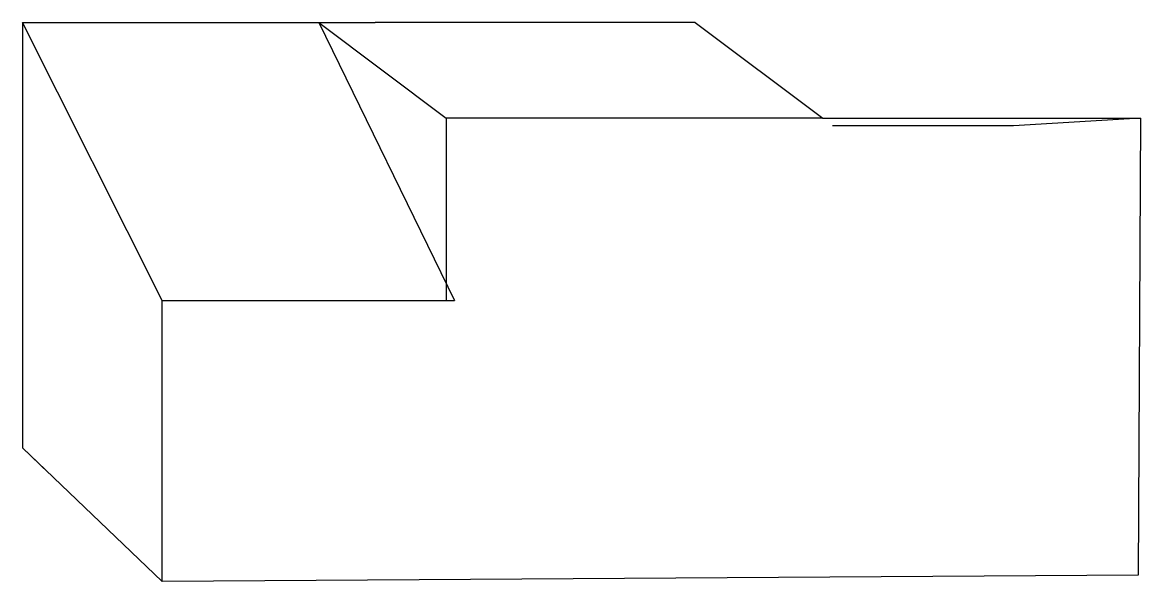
# Model space of a CAD drawing. Header units: millimetres. Extents: x 1498 to 3506, y 997 to 2000.
import ezdxf

# ---------------------------------------------------------------- set-up
doc = ezdxf.new("R2010")
doc.units = ezdxf.units.MM

msp = doc.modelspace()

# ---------------------------------------------------------------- linework, layer by layer
for p, q in [((1749, 1501.4), (1497.8, 2000.4, -17594.3)), ((1497.8, 2000.4, -17594.3), (1497.8, 1237)), ((1497.8, 2000.4, -17594.3), (2030, 2000.4, -17594.3)), ((2030, 2000.4, -17594.3), (2273.7, 1501.4)), ((2030, 2000.4, -17594.3), (2030, 2000.4, 131.9)), ((2030, 2000.4, 131.9), (2131.3, 2000.4)), ((2030, 2000.4, 131.9), (2259, 1828.2)), ((2706, 2000.4), (2131.3, 2000.4)), ((2706, 2000.4), (2935, 1828.2)), ((2259, 1828.2), (2259, 1501.4)), ((2935, 1828.2), (2259, 1828.2)), ((2935, 1828.2), (2935, 1828.2, -9383.1)), ((2935, 1828.2, -9383.1), (3505.6, 1828.2, -9383.1)), ((2935, 1828.2, -9383.1), (2935, 1828.2)), ((2935, 1828.2, -9383.1), (2935, 1828.2)), ((3505.6, 1828.2, -9383.1), (3277.5, 1815)), ((3505.6, 1828.2, -9383.1), (3501.5, 1008.6)), ((3277.5, 1815), (2952.5, 1815)), ((1749, 1238.7), (1749, 1501.4)), ((1749, 1501.4), (2273.7, 1501.4)), ((1497.8, 1237), (1749, 996.8)), ((1497.8, 1237), (1545, 1191.8)), ((1749, 996.8), (1749, 1238.7)), ((3501.5, 1008.6), (1749, 996.8))]:
    msp.add_line(p, q)

doc.saveas('drawing.dxf')
